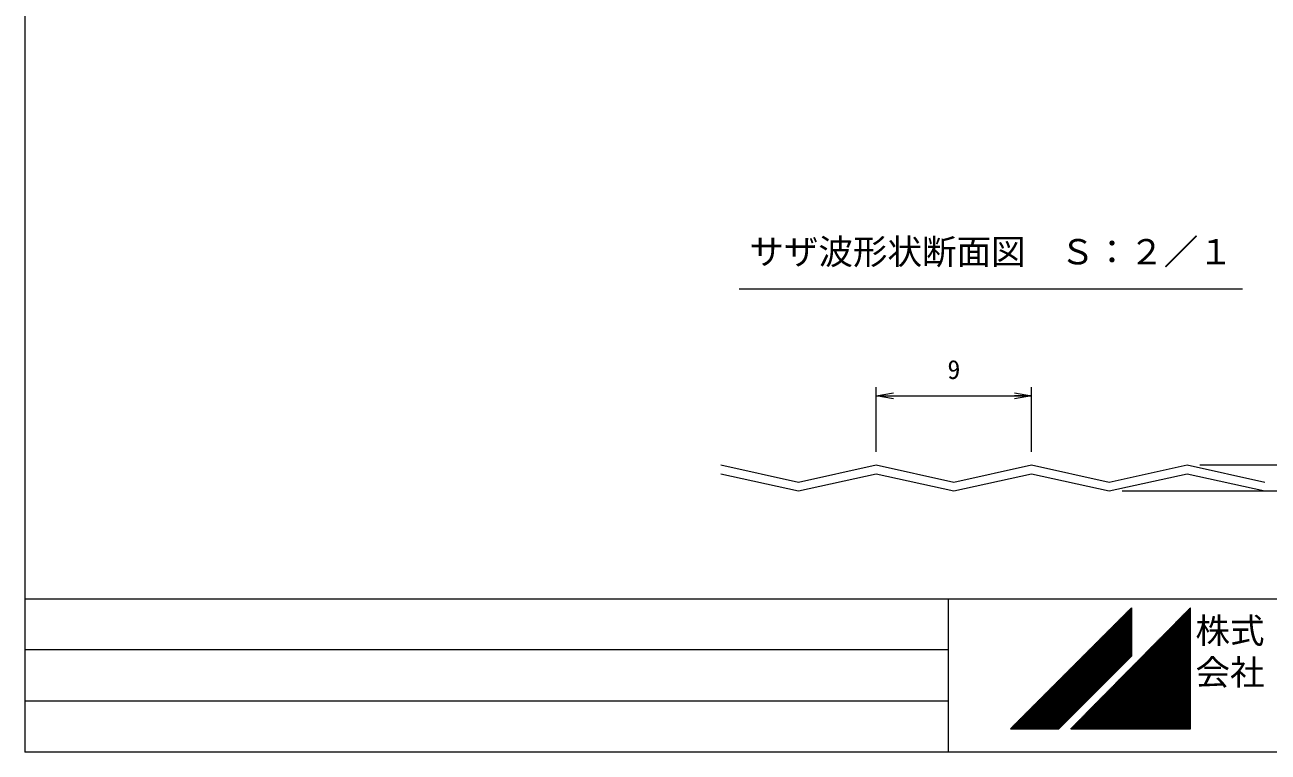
# Model space of a CAD drawing. Units: millimetres on the paper. Extents: x -208 to 189, y -250 to 139.
# Drawn here: x -208.4 to -64.4, y -139.6 to -55.3 of the extents above; entities that cross this region are included whole.
import ezdxf
from ezdxf.enums import TextEntityAlignment as Align

# ---------------------------------------------------------------- set-up
doc = ezdxf.new("R2010")
doc.units = ezdxf.units.MM
for name, color, linetype, lineweight in [('0-0_寸法', 7, 'Continuous', 18), ('0-1_通り', 1, 'Continuous', 18), ('1-1', 3, 'Continuous', 18), ('F-F', 5, 'Continuous', 18)]:
    doc.layers.add(name, color=color, linetype=linetype, lineweight=lineweight)
doc.styles.add('ＭＳ ゴシック', font='')
doc.styles.get('ＭＳ ゴシック').set_extended_font_data('MS Gothic')

# ---------------------------------------------------------------- blocks, each defined once
blk = doc.blocks.new('_OPEN')
at = {"layer": '0-0_寸法'}
blk.add_line((0, 0), (-1, 0), dxfattribs=at)
blk.add_lwpolyline([(-1, 0.1667), (0, 0), (-1, -0.1667)], dxfattribs=at)
blk = doc.blocks.new('D55')
at = {"layer": '0-1_通り'}
for p, q in [((91.984, 36.752), (91.984, 44.252)), ((91.984, 43.252), (109.984, 43.252)), ((109.984, 36.752), (109.984, 44.252))]:
    blk.add_line(p, q, dxfattribs=at)
at = {"layer": '0-1_通り', "xscale": 2, "yscale": 2, "rotation": 180}
blk.add_blockref('_OPEN', (91.984, 43.252), dxfattribs=at)
at = {"layer": '0-1_通り', "xscale": 2, "yscale": 2}
blk.add_blockref('_OPEN', (109.984, 43.252), dxfattribs=at)
at = {"layer": '0-1_通り', "color": 7, "style": 'ＭＳ ゴシック'}
blk.add_text('9', height=2.199, dxfattribs=at).set_placement((100.234, 44.538), align=Align.BOTTOM_LEFT)
blk = doc.blocks.new('D56')
at = {"layer": '0-1_通り'}
for p, q in [((144.984, 35.252), (144.984, 37.752)), ((129.484, 35.252), (145.984, 35.252)), ((144.984, 35.252), (144.984, 32.227)), ((120.484, 32.227), (145.984, 32.227)), ((144.984, 32.227), (144.984, 29.727))]:
    blk.add_line(p, q, dxfattribs=at)
at = {"layer": '0-1_通り', "xscale": 2, "yscale": 2}
for p, rotation in [((144.984, 35.252), 270), ((144.984, 32.227), 90)]:
    blk.add_blockref('_OPEN', p, dxfattribs=dict(at, rotation=rotation))
at = {"layer": '0-1_通り', "color": 7, "style": 'ＭＳ ゴシック'}
blk.add_text('1.5', height=2.199, rotation=90, dxfattribs=at).set_placement((149.699, 31.49), align=Align.BOTTOM_LEFT)

msp = doc.modelspace()

# ---------------------------------------------------------------- linework, layer by layer
at = {"layer": '1-1'}
msp.add_line((-125.687, -85.911), (-67.388, -85.911), dxfattribs=at)
for points in [[(-127.825, -106.309), (-118.825, -108.309), (-109.825, -106.309), (-100.825, -108.309), (-91.825, -106.309), (-82.825, -108.309), (-73.825, -106.309), (-64.825, -108.309)], [(-127.825, -107.333), (-118.825, -109.333), (-109.825, -107.333), (-100.825, -109.333), (-91.825, -107.333), (-82.825, -109.333), (-73.825, -107.333), (-64.825, -109.333)]]:
    msp.add_lwpolyline(points, dxfattribs=at)
at = {"layer": 'F-F', "color": 7}
for p, q in [((-208.437, 139.449), (-208.437, -139.581)), ((-208.427, 139.449), (-208.427, -139.581)), ((-208.437, -121.821), (189.163, -121.821)), ((-208.437, -121.831), (189.163, -121.831)), ((-101.447, -139.581), (-101.447, -121.831)), ((-101.447, -127.747), (-208.437, -127.747)), ((-101.447, -133.664), (-208.437, -133.664)), ((-9.637, -139.571), (-208.437, -139.571))]:
    msp.add_line(p, q, dxfattribs=at)
at = {"layer": 'F-F'}
for p, q in [((-81.186, -129.38), (-81.186, -123.781)), ((-81.076, -129.27), (-81.076, -123.671)), ((-80.966, -129.16), (-80.966, -123.561)), ((-80.856, -129.05), (-80.856, -123.451)), ((-80.746, -128.94), (-80.746, -123.341)), ((-80.636, -128.83), (-80.636, -123.231)), ((-80.526, -128.72), (-80.526, -123.121)), ((-80.416, -128.61), (-80.416, -123.011)), ((-80.306, -128.5), (-80.306, -122.901)), ((-80.263, -122.859), (-80.263, -128.458)), ((-74.366, -136.873), (-74.366, -123.801)), ((-74.256, -136.873), (-74.256, -123.69)), ((-74.146, -136.873), (-74.146, -123.579)), ((-74.036, -136.873), (-74.036, -123.467)), ((-73.926, -136.873), (-73.926, -123.356)), ((-73.816, -136.873), (-73.816, -123.245)), ((-73.706, -136.873), (-73.706, -123.133)), ((-73.596, -136.873), (-73.596, -123.022)), ((-73.486, -136.873), (-73.486, -122.911)), ((-73.434, -136.873), (-73.434, -122.859)), ((-82.616, -130.81), (-82.616, -125.211)), ((-82.506, -130.7), (-82.506, -125.101)), ((-82.396, -130.59), (-82.396, -124.991)), ((-82.286, -130.48), (-82.286, -124.881)), ((-82.176, -130.37), (-82.176, -124.771)), ((-82.066, -130.26), (-82.066, -124.661)), ((-81.956, -130.15), (-81.956, -124.551)), ((-81.846, -130.04), (-81.846, -124.441)), ((-81.736, -129.93), (-81.736, -124.331)), ((-81.626, -129.82), (-81.626, -124.221)), ((-81.516, -129.71), (-81.516, -124.111)), ((-81.406, -129.6), (-81.406, -124.001)), ((-81.296, -129.49), (-81.296, -123.891)), ((-75.796, -136.873), (-75.796, -125.248)), ((-75.686, -136.873), (-75.686, -125.137)), ((-75.576, -136.873), (-75.576, -125.025)), ((-75.466, -136.873), (-75.466, -124.914)), ((-75.356, -136.873), (-75.356, -124.803)), ((-75.246, -136.873), (-75.246, -124.691)), ((-75.136, -136.873), (-75.136, -124.58)), ((-75.026, -136.873), (-75.026, -124.469)), ((-74.916, -136.873), (-74.916, -124.358)), ((-74.806, -136.873), (-74.806, -124.246)), ((-74.696, -136.873), (-74.696, -124.135)), ((-74.586, -136.873), (-74.586, -124.024)), ((-74.476, -136.873), (-74.476, -123.912)), ((-84.046, -132.24), (-84.046, -126.641)), ((-83.936, -132.13), (-83.936, -126.531)), ((-83.826, -132.02), (-83.826, -126.421)), ((-83.716, -131.91), (-83.716, -126.311)), ((-83.606, -131.8), (-83.606, -126.201)), ((-83.496, -131.69), (-83.496, -126.091)), ((-83.386, -131.58), (-83.386, -125.981)), ((-83.276, -131.47), (-83.276, -125.871)), ((-83.166, -131.36), (-83.166, -125.761)), ((-83.056, -131.25), (-83.056, -125.651)), ((-82.946, -131.14), (-82.946, -125.541)), ((-82.836, -131.03), (-82.836, -125.431)), ((-82.726, -130.92), (-82.726, -125.321)), ((-77.226, -136.873), (-77.226, -126.694)), ((-77.116, -136.873), (-77.116, -126.583)), ((-77.006, -136.873), (-77.006, -126.472)), ((-76.896, -136.873), (-76.896, -126.361)), ((-76.786, -136.873), (-76.786, -126.249)), ((-76.676, -136.873), (-76.676, -126.138)), ((-76.566, -136.873), (-76.566, -126.027)), ((-76.456, -136.873), (-76.456, -125.915)), ((-76.346, -136.873), (-76.346, -125.804)), ((-76.236, -136.873), (-76.236, -125.693)), ((-76.126, -136.873), (-76.126, -125.582)), ((-76.016, -136.873), (-76.016, -125.47)), ((-75.906, -136.873), (-75.906, -125.359)), ((-85.476, -133.67), (-85.476, -128.071)), ((-85.366, -133.56), (-85.366, -127.961)), ((-85.256, -133.45), (-85.256, -127.851)), ((-85.146, -133.34), (-85.146, -127.741)), ((-85.036, -133.23), (-85.036, -127.631)), ((-84.926, -133.12), (-84.926, -127.521)), ((-84.816, -133.01), (-84.816, -127.411)), ((-84.706, -132.9), (-84.706, -127.301)), ((-84.596, -132.79), (-84.596, -127.191)), ((-84.486, -132.68), (-84.486, -127.081)), ((-84.376, -132.57), (-84.376, -126.971)), ((-84.266, -132.46), (-84.266, -126.861)), ((-84.156, -132.35), (-84.156, -126.751)), ((-78.656, -136.873), (-78.656, -128.141)), ((-78.546, -136.873), (-78.546, -128.03)), ((-78.436, -136.873), (-78.436, -127.918)), ((-78.326, -136.873), (-78.326, -127.807)), ((-78.216, -136.873), (-78.216, -127.696)), ((-78.106, -136.873), (-78.106, -127.585)), ((-77.996, -136.873), (-77.996, -127.473)), ((-77.886, -136.873), (-77.886, -127.362)), ((-77.776, -136.873), (-77.776, -127.251)), ((-77.666, -136.873), (-77.666, -127.14)), ((-77.556, -136.873), (-77.556, -127.028)), ((-77.446, -136.873), (-77.446, -126.917)), ((-77.336, -136.873), (-77.336, -126.806)), ((-88.678, -136.873), (-80.263, -128.458)), ((-86.906, -135.1), (-86.906, -129.501)), ((-86.796, -134.99), (-86.796, -129.391)), ((-86.686, -134.88), (-86.686, -129.281)), ((-86.576, -134.77), (-86.576, -129.171)), ((-86.466, -134.66), (-86.466, -129.061)), ((-86.356, -134.55), (-86.356, -128.951)), ((-86.246, -134.44), (-86.246, -128.841)), ((-86.136, -134.33), (-86.136, -128.731)), ((-86.026, -134.22), (-86.026, -128.621)), ((-85.916, -134.11), (-85.916, -128.511)), ((-85.806, -134), (-85.806, -128.401)), ((-85.696, -133.89), (-85.696, -128.291)), ((-85.586, -133.78), (-85.586, -128.181)), ((-80.086, -136.873), (-80.086, -129.588)), ((-79.976, -136.873), (-79.976, -129.476)), ((-79.866, -136.873), (-79.866, -129.365)), ((-79.756, -136.873), (-79.756, -129.254)), ((-79.646, -136.873), (-79.646, -129.143)), ((-79.536, -136.873), (-79.536, -129.031)), ((-79.426, -136.873), (-79.426, -128.92)), ((-79.316, -136.873), (-79.316, -128.809)), ((-79.206, -136.873), (-79.206, -128.697)), ((-79.096, -136.873), (-79.096, -128.586)), ((-78.986, -136.873), (-78.986, -128.475)), ((-78.876, -136.873), (-78.876, -128.364)), ((-78.766, -136.873), (-78.766, -128.252)), ((-88.446, -136.64), (-88.446, -131.041)), ((-88.336, -136.53), (-88.336, -130.931)), ((-88.226, -136.42), (-88.226, -130.821)), ((-88.116, -136.31), (-88.116, -130.711)), ((-88.006, -136.2), (-88.006, -130.601)), ((-87.896, -136.09), (-87.896, -130.491)), ((-87.786, -135.98), (-87.786, -130.381)), ((-87.676, -135.87), (-87.676, -130.271)), ((-87.566, -135.76), (-87.566, -130.161)), ((-87.456, -135.65), (-87.456, -130.051)), ((-87.346, -135.54), (-87.346, -129.941)), ((-87.236, -135.43), (-87.236, -129.831)), ((-87.126, -135.32), (-87.126, -129.721)), ((-87.016, -135.21), (-87.016, -129.611)), ((-81.516, -136.873), (-81.516, -131.034)), ((-81.406, -136.873), (-81.406, -130.923)), ((-81.296, -136.873), (-81.296, -130.812)), ((-81.186, -136.873), (-81.186, -130.7)), ((-81.076, -136.873), (-81.076, -130.589)), ((-80.966, -136.873), (-80.966, -130.478)), ((-80.856, -136.873), (-80.856, -130.367)), ((-80.746, -136.873), (-80.746, -130.255)), ((-80.636, -136.873), (-80.636, -130.144)), ((-80.526, -136.873), (-80.526, -130.033)), ((-80.416, -136.873), (-80.416, -129.922)), ((-80.306, -136.873), (-80.306, -129.81)), ((-80.196, -136.873), (-80.196, -129.699)), ((-89.876, -136.873), (-89.876, -132.471)), ((-89.766, -136.873), (-89.766, -132.361)), ((-89.656, -136.873), (-89.656, -132.251)), ((-89.546, -136.873), (-89.546, -132.141)), ((-89.436, -136.873), (-89.436, -132.031)), ((-89.326, -136.873), (-89.326, -131.921)), ((-89.216, -136.873), (-89.216, -131.811)), ((-89.106, -136.873), (-89.106, -131.701)), ((-88.996, -136.873), (-88.996, -131.591)), ((-88.886, -136.873), (-88.886, -131.481)), ((-88.776, -136.873), (-88.776, -131.371)), ((-88.666, -136.86), (-88.666, -131.261)), ((-88.556, -136.75), (-88.556, -131.151)), ((-82.946, -136.873), (-82.946, -132.481)), ((-82.836, -136.873), (-82.836, -132.37)), ((-82.726, -136.873), (-82.726, -132.258)), ((-82.616, -136.873), (-82.616, -132.147)), ((-82.506, -136.873), (-82.506, -132.036)), ((-82.396, -136.873), (-82.396, -131.925)), ((-82.286, -136.873), (-82.286, -131.813)), ((-82.176, -136.873), (-82.176, -131.702)), ((-82.066, -136.873), (-82.066, -131.591)), ((-81.956, -136.873), (-81.956, -131.479)), ((-81.846, -136.873), (-81.846, -131.368)), ((-81.736, -136.873), (-81.736, -131.257)), ((-81.626, -136.873), (-81.626, -131.146)), ((-91.306, -136.873), (-91.306, -133.901)), ((-91.196, -136.873), (-91.196, -133.791)), ((-91.086, -136.873), (-91.086, -133.681)), ((-90.976, -136.873), (-90.976, -133.571)), ((-90.866, -136.873), (-90.866, -133.461)), ((-90.756, -136.873), (-90.756, -133.351)), ((-90.646, -136.873), (-90.646, -133.241)), ((-90.536, -136.873), (-90.536, -133.131)), ((-90.426, -136.873), (-90.426, -133.021)), ((-90.316, -136.873), (-90.316, -132.911)), ((-90.206, -136.873), (-90.206, -132.801)), ((-90.096, -136.873), (-90.096, -132.691)), ((-89.986, -136.873), (-89.986, -132.581)), ((-84.376, -136.873), (-84.376, -133.928)), ((-84.266, -136.873), (-84.266, -133.816)), ((-84.156, -136.873), (-84.156, -133.705)), ((-84.046, -136.873), (-84.046, -133.594)), ((-83.936, -136.873), (-83.936, -133.482)), ((-83.826, -136.873), (-83.826, -133.371)), ((-83.716, -136.873), (-83.716, -133.26)), ((-83.606, -136.873), (-83.606, -133.149)), ((-83.496, -136.873), (-83.496, -133.037)), ((-83.386, -136.873), (-83.386, -132.926)), ((-83.276, -136.873), (-83.276, -132.815)), ((-83.166, -136.873), (-83.166, -132.703)), ((-83.056, -136.873), (-83.056, -132.592)), ((-92.736, -136.873), (-92.736, -135.331)), ((-92.626, -136.873), (-92.626, -135.221)), ((-92.516, -136.873), (-92.516, -135.111)), ((-92.406, -136.873), (-92.406, -135.001)), ((-92.296, -136.873), (-92.296, -134.891)), ((-92.186, -136.873), (-92.186, -134.781)), ((-92.076, -136.873), (-92.076, -134.671)), ((-91.966, -136.873), (-91.966, -134.561)), ((-91.856, -136.873), (-91.856, -134.451)), ((-91.746, -136.873), (-91.746, -134.341)), ((-91.636, -136.873), (-91.636, -134.231)), ((-91.526, -136.873), (-91.526, -134.121)), ((-91.416, -136.873), (-91.416, -134.011)), ((-85.696, -136.873), (-85.696, -135.263)), ((-85.586, -136.873), (-85.586, -135.152)), ((-85.476, -136.873), (-85.476, -135.04)), ((-85.366, -136.873), (-85.366, -134.929)), ((-85.256, -136.873), (-85.256, -134.818)), ((-85.146, -136.873), (-85.146, -134.707)), ((-85.036, -136.873), (-85.036, -134.595)), ((-84.926, -136.873), (-84.926, -134.484)), ((-84.816, -136.873), (-84.816, -134.373)), ((-84.706, -136.873), (-84.706, -134.261)), ((-84.596, -136.873), (-84.596, -134.15)), ((-84.486, -136.873), (-84.486, -134.039)), ((-94.166, -136.873), (-94.166, -136.761)), ((-94.056, -136.873), (-94.056, -136.651)), ((-93.946, -136.873), (-93.946, -136.541)), ((-93.836, -136.873), (-93.836, -136.431)), ((-93.726, -136.873), (-93.726, -136.321)), ((-93.616, -136.873), (-93.616, -136.211)), ((-93.506, -136.873), (-93.506, -136.101)), ((-93.396, -136.873), (-93.396, -135.991)), ((-93.286, -136.873), (-93.286, -135.881)), ((-93.176, -136.873), (-93.176, -135.771)), ((-93.066, -136.873), (-93.066, -135.661)), ((-92.956, -136.873), (-92.956, -135.551)), ((-92.846, -136.873), (-92.846, -135.441)), ((-87.126, -136.873), (-87.126, -136.71)), ((-87.016, -136.873), (-87.016, -136.598)), ((-86.906, -136.873), (-86.906, -136.487)), ((-86.796, -136.873), (-86.796, -136.376)), ((-86.686, -136.873), (-86.686, -136.264)), ((-86.576, -136.873), (-86.576, -136.153)), ((-86.466, -136.873), (-86.466, -136.042)), ((-86.356, -136.873), (-86.356, -135.931)), ((-86.246, -136.873), (-86.246, -135.819)), ((-86.136, -136.873), (-86.136, -135.708)), ((-86.026, -136.873), (-86.026, -135.597)), ((-85.916, -136.873), (-85.916, -135.485)), ((-85.806, -136.873), (-85.806, -135.374)), ((-94.276, -136.873), (-94.276, -136.871)), ((-87.236, -136.873), (-87.236, -136.821))]:
    msp.add_line(p, q, dxfattribs=at)
at = {"layer": 'F-F', "color": 7}
msp.add_lwpolyline([(189.163, 139.449), (189.163, -139.581), (-208.437, -139.581)], dxfattribs=at)
at = {"layer": 'F-F'}
for points in [[(-80.263, -122.859), (-94.277, -136.873), (-88.678, -136.873)], [(-73.434, -122.859), (-87.287, -136.873), (-73.434, -136.873)]]:
    msp.add_lwpolyline(points, dxfattribs=at)

# ---------------------------------------------------------------- block references
at = {"layer": '1-1'}
for name in ['D55', 'D56']:
    msp.add_blockref(name, (-201.809, -141.561), dxfattribs=at)

# ---------------------------------------------------------------- texts
at = {"layer": '1-1', "color": 7, "style": 'ＭＳ ゴシック'}
msp.add_text('サザ波形状断面図\u3000Ｓ：２／１', height=2.933, dxfattribs=at).set_placement((-124.521, -83.967), align=Align.BOTTOM_LEFT)
at = {"layer": 'F-F', "style": 'ＭＳ ゴシック'}
for s, p in [('株式', (-72.845, -127.851)), ('会社', (-72.845, -132.69))]:
    msp.add_text(s, height=2.933, dxfattribs=at).set_placement(p, align=Align.BOTTOM_LEFT)

doc.saveas('drawing.dxf')
